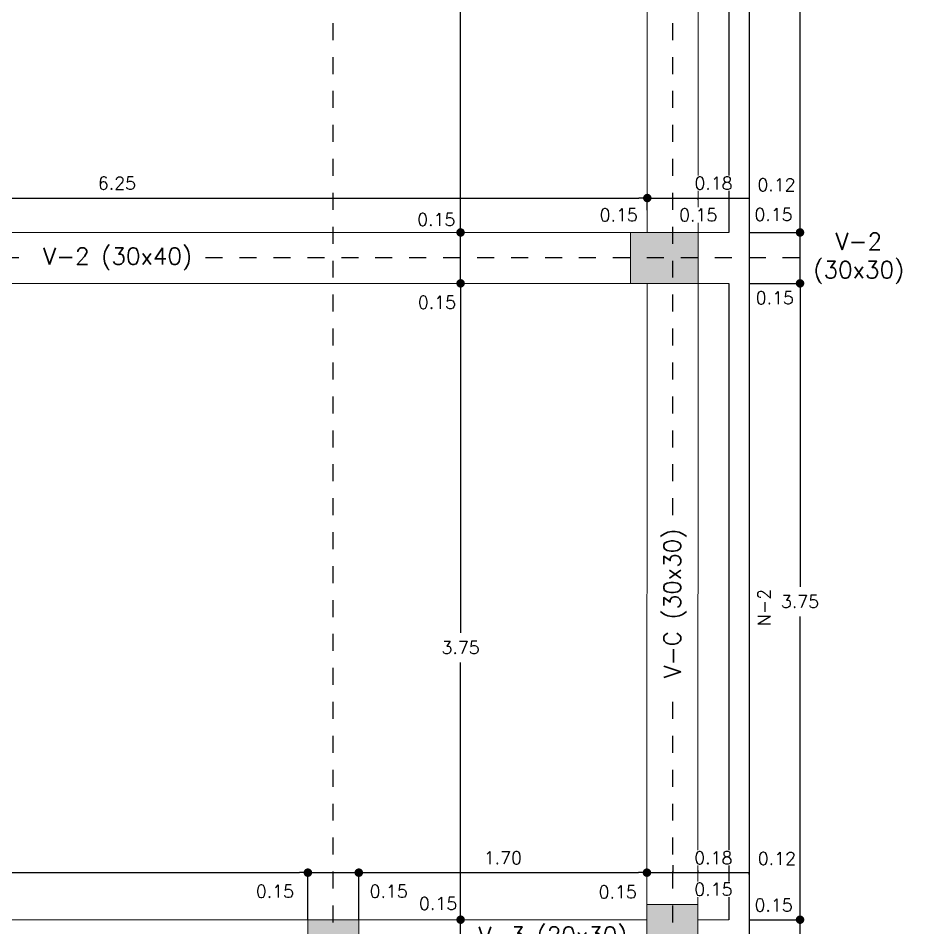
# Model space of a CAD drawing. Header units: millimetres. Extents: x -42 to 124, y -10 to 43.
# Drawn here: x 27.55 to 32.79, y 28.26 to 33.62 of the extents above; entities that cross this region are included whole.
import ezdxf

# ---------------------------------------------------------------- set-up
doc = ezdxf.new("R2010")
doc.units = ezdxf.units.MM
doc.header["$LTSCALE"] = 0.01
doc.header["$PDMODE"] = 3
doc.linetypes.add('DASHDOT', pattern=[1, 0.5, -0.25, 0, -0.25])
doc.layers.add('FC_COLUMNAS', color=5, linetype='Continuous', lineweight=15)
doc.layers.add('FC_VIGAS', color=2, linetype='Continuous', lineweight=0)
for name, color, linetype in [('FC_COTAS', 1, 'Continuous'), ('FC_COTAS @ 50', 1, 'Continuous'), ('FC_EJES', 1, 'DASHDOT'), ('FC_HATCH COLUMNAS', 253, 'Continuous'), ('FC_NERVIOS', 3, 'Continuous'), ('FC_R-60 @ 50', 11, 'Continuous'), ('FC_R-80 @ 50', 11, 'Continuous')]:
    doc.layers.add(name, color=color, linetype=linetype)
doc.styles.add('FC_TEXT', font='romans.shx', dxfattribs={"height": 0.002})
doc.styles.add('FC_TEXT1', font='romans.shx')
doc.dimstyles.new('FC_COTAS', dxfattribs={"dimtxt": 0.0015, "dimasz": 0.001, "dimexe": 0, "dimexo": 0, "dimgap": 0.001, "dimtad": 1, "dimtih": 1, "dimtoh": 1, "dimzin": 0, "dimdsep": 46, "dimtxsty": 'FC_TEXT1', "dimblk": 'DOT', "dimcen": 0.09, "dimclrd": 256, "dimclre": 256, "dimclrt": 256, "dimadec": 0, "dimazin": 0, "dimtfac": 1, "dimtix": 1, "dimtmove": 2, "dimatfit": 3, "dimfxl": 1.002, "dimtolj": 1, "dimtzin": 0, "dimlwd": -1, "dimarcsym": 0})

# ---------------------------------------------------------------- blocks, each defined once
blk = doc.blocks.new('FC_B_Columnas 1 E-1')
at = {"layer": 'FC_HATCH COLUMNAS', "ltscale": 0.6}
h = blk.add_hatch(color=256, dxfattribs=at)
h.dxf.hatch_style = 1
h.paths.add_polyline_path([(0, -0.3), (0.3, -0.3), (0.3, 0), (0, 0)])
h.paths.add_polyline_path([(6.55, -0.3657), (6.55, -0.6657), (6.85, -0.6657), (6.85, -0.3657)])
h.paths.add_polyline_path([(0.4, -4.47), (0, -4.47), (0, -4.77), (0.4, -4.77)])
h.paths.add_polyline_path([(6.45, -4.47), (6.45, -4.77), (6.85, -4.77), (6.85, -4.47)])
h.paths.add_polyline_path([(0.3, -8.52), (0, -8.52), (0, -8.82), (0.3, -8.82)])
h.paths.add_polyline_path([(4.55, -8.52), (4.55, -8.82), (4.85, -8.82), (4.85, -8.52)])
h.paths.add_polyline_path([(0.3, -12.57), (0, -12.57), (0, -12.87), (0.3, -12.87)])
h.paths.add_polyline_path([(4.55, -12.57), (4.55, -12.87), (4.85, -12.87), (4.85, -12.57)])
h.paths.add_polyline_path([(0.3, -16.53), (0, -16.53), (0, -16.83), (0.3, -16.83)])
h.paths.add_polyline_path([(4.55, -16.53), (4.55, -16.83), (4.85, -16.83), (4.85, -16.53)])
h.paths.add_polyline_path([(6.5477, -8.4297), (6.8477, -8.4297), (6.8477, -8.7297), (6.5477, -8.7297)])
at = {"layer": 'FC_COLUMNAS', "ltscale": 0.6}
for points in [[(6.85, -4.77), (6.45, -4.77), (6.45, -4.47), (6.85, -4.47)], [(6.5477, -8.4297), (6.8477, -8.4297), (6.8477, -8.7297), (6.5477, -8.7297)], [(4.85, -8.52), (4.55, -8.52), (4.55, -8.82), (4.85, -8.82)]]:
    blk.add_lwpolyline(points, close=True, dxfattribs=at)
blk = doc.blocks.new('FC_B_Ejes 1 E-1')
at = {"layer": 'FC_EJES', "ltscale": 0.6}
for points in [[(42.7436, 14.3839), (42.7436, 32.6602)], [(44.7436, 14.3839), (44.7436, 32.6602)], [(45.891, 27.1002), (37.0936, 27.1002)]]:
    blk.add_lwpolyline(points, dxfattribs=at)
blk = doc.blocks.new('_Dot')
at = {"color": 0, "linetype": 'ByBlock', "lineweight": -2}
blk.add_line((-0.5, 0), (-1, 0), dxfattribs=at)
at = {"color": 0, "linetype": 'ByBlock', "const_width": 0.5}
blk.add_lwpolyline([(-0.25, 0, 1), (0.25, 0, 1)], format="xyb", close=True, dxfattribs=at)
blk = doc.blocks.new('*D366')
at = {"layer": 'Defpoints', "color": 0, "ltscale": 0.6, "transparency": 16777216}
for p in [(31.2554, 32.5651), (25.0054, 32.5086), (31.2554, 32.4931)]:
    blk.add_point(p, dxfattribs=at)
at = {"layer": 'FC_COTAS', "lineweight": -2, "ltscale": 0.6, "transparency": 16777216}
for p, q in [((25.0054, 32.5086), (25.0054, 32.5651)), ((31.2554, 32.4931), (31.2554, 32.5651))]:
    blk.add_line(p, q, dxfattribs=at)
at = {"layer": 'FC_COTAS', "ltscale": 0.6, "transparency": 16777216}
blk.add_line((25.0554, 32.5651), (31.2054, 32.5651), dxfattribs=at)
at = {"layer": 'FC_COTAS', "ltscale": 0.6, "transparency": 16777216, "xscale": 0.05, "yscale": 0.05, "zscale": 0.05, "rotation": 180}
blk.add_blockref('_Dot', (25.0054, 32.5651), dxfattribs=at)
at = {"layer": 'FC_COTAS', "ltscale": 0.6, "transparency": 16777216, "xscale": 0.05, "yscale": 0.05, "zscale": 0.05}
blk.add_blockref('_Dot', (31.2554, 32.5651), dxfattribs=at)
at = {"layer": 'FC_COTAS', "ltscale": 0.6, "transparency": 16777216, "insert": (28.1304, 32.6526), "char_height": 0.075, "attachment_point": 5, "style": 'FC_TEXT1'}
blk.add_mtext('\\A1;6.25', dxfattribs=at)
blk = doc.blocks.new('*D367')
at = {"layer": 'Defpoints', "color": 0, "ltscale": 0.6, "transparency": 16777216}
for p in [(31.4054, 32.5651), (31.4054, 32.5501), (31.2554, 32.4931)]:
    blk.add_point(p, dxfattribs=at)
at = {"layer": 'FC_COTAS', "lineweight": -2, "ltscale": 0.6, "transparency": 16777216}
for p, q in [((31.2554, 32.4931), (31.2554, 32.5651)), ((31.4054, 32.5501), (31.4054, 32.5651))]:
    blk.add_line(p, q, dxfattribs=at)
at = {"layer": 'FC_COTAS', "ltscale": 0.6, "transparency": 16777216}
blk.add_line((31.2554, 32.5651), (31.4054, 32.5651), dxfattribs=at)
at = {"layer": 'FC_COTAS', "ltscale": 0.6, "transparency": 16777216, "insert": (31.0871, 32.4656), "char_height": 0.075, "attachment_point": 5, "style": 'FC_TEXT1'}
blk.add_mtext('\\A1;0.15', dxfattribs=at)
blk = doc.blocks.new('*D368')
at = {"layer": 'Defpoints', "color": 0, "ltscale": 0.6, "transparency": 16777216}
for p in [(31.4054, 32.5501), (31.5554, 32.5651), (31.5554, 32.5539)]:
    blk.add_point(p, dxfattribs=at)
at = {"layer": 'FC_COTAS', "lineweight": -2, "ltscale": 0.6, "transparency": 16777216}
for p, q in [((31.4054, 32.5501), (31.4054, 32.5651)), ((31.5554, 32.5539), (31.5554, 32.5651))]:
    blk.add_line(p, q, dxfattribs=at)
at = {"layer": 'FC_COTAS', "ltscale": 0.6, "transparency": 16777216}
blk.add_line((31.4054, 32.5651), (31.5554, 32.5651), dxfattribs=at)
at = {"layer": 'FC_COTAS', "ltscale": 0.6, "transparency": 16777216, "insert": (31.5554, 32.4656), "char_height": 0.075, "attachment_point": 5, "style": 'FC_TEXT1', "bg_fill": 3, "box_fill_scale": 1.1, "bg_fill_color": 256, "bg_fill_true_color": 13158600, "bg_fill_transparency": 0}
blk.add_mtext('\\A1;0.15', dxfattribs=at)
blk = doc.blocks.new('*D369')
at = {"layer": 'Defpoints', "color": 0, "ltscale": 0.6, "transparency": 16777216}
for p in [(31.5554, 32.5539), (31.7352, 32.5651)]:
    blk.add_point(p, dxfattribs=at)
at = {"layer": 'FC_COTAS', "lineweight": -2, "ltscale": 0.6, "transparency": 16777216}
for p, q in [((31.7352, 32.601), (31.7352, 32.5651)), ((31.5554, 32.5539), (31.5554, 32.5651))]:
    blk.add_line(p, q, dxfattribs=at)
at = {"layer": 'FC_COTAS', "ltscale": 0.6, "transparency": 16777216}
blk.add_line((31.5554, 32.5651), (31.7352, 32.5651), dxfattribs=at)
at = {"layer": 'FC_COTAS', "ltscale": 0.6, "transparency": 16777216, "insert": (31.6453, 32.6526), "char_height": 0.075, "attachment_point": 5, "style": 'FC_TEXT1', "bg_fill": 3, "box_fill_scale": 1.1, "bg_fill_color": 256, "bg_fill_true_color": 13158600, "bg_fill_transparency": 0}
blk.add_mtext('\\A1;0.18', dxfattribs=at)
at = {"layer": 'Defpoints', "color": 0, "ltscale": 0.6, "transparency": 16777216}
blk.add_point((31.7352, 32.601), dxfattribs=at)
blk = doc.blocks.new('*D370')
at = {"layer": 'Defpoints', "color": 0, "ltscale": 0.6, "transparency": 16777216}
for p in [(31.7352, 32.601), (31.8552, 32.601), (31.8552, 32.5651)]:
    blk.add_point(p, dxfattribs=at)
at = {"layer": 'FC_COTAS', "lineweight": -2, "ltscale": 0.6, "transparency": 16777216}
for p, q in [((31.7352, 32.601), (31.7352, 32.5651)), ((31.8552, 32.601), (31.8552, 32.5651))]:
    blk.add_line(p, q, dxfattribs=at)
at = {"layer": 'FC_COTAS', "ltscale": 0.6, "transparency": 16777216}
blk.add_line((31.7352, 32.5651), (31.8552, 32.5651), dxfattribs=at)
at = {"layer": 'FC_COTAS', "ltscale": 0.6, "transparency": 16777216, "insert": (32.0165, 32.6431), "char_height": 0.075, "attachment_point": 5, "style": 'FC_TEXT1'}
blk.add_mtext('\\A1;0.12', dxfattribs=at)
blk = doc.blocks.new('*D373')
at = {"layer": 'Defpoints', "color": 0, "ltscale": 0.6, "transparency": 16777216}
for p in [(25.0054, 28.5727), (29.2554, 28.5894), (29.2554, 28.3122)]:
    blk.add_point(p, dxfattribs=at)
at = {"layer": 'FC_COTAS', "lineweight": -2, "ltscale": 0.6, "transparency": 16777216}
for p, q in [((25.0054, 28.5727), (25.0054, 28.5894)), ((29.2554, 28.3122), (29.2554, 28.5894))]:
    blk.add_line(p, q, dxfattribs=at)
at = {"layer": 'FC_COTAS', "ltscale": 0.6, "transparency": 16777216}
blk.add_line((25.0554, 28.5894), (29.2054, 28.5894), dxfattribs=at)
at = {"layer": 'FC_COTAS', "ltscale": 0.6, "transparency": 16777216, "xscale": 0.05, "yscale": 0.05, "zscale": 0.05, "rotation": 180}
blk.add_blockref('_Dot', (25.0054, 28.5894), dxfattribs=at)
at = {"layer": 'FC_COTAS', "ltscale": 0.6, "transparency": 16777216, "xscale": 0.05, "yscale": 0.05, "zscale": 0.05}
blk.add_blockref('_Dot', (29.2554, 28.5894), dxfattribs=at)
at = {"layer": 'FC_COTAS', "ltscale": 0.6, "transparency": 16777216, "insert": (27.1304, 28.6769), "char_height": 0.075, "attachment_point": 5, "style": 'FC_TEXT1'}
blk.add_mtext('\\A1;4.25', dxfattribs=at)
blk = doc.blocks.new('*D374')
at = {"layer": 'Defpoints', "color": 0, "ltscale": 0.6, "transparency": 16777216}
for p in [(29.4054, 28.5894), (29.4054, 28.5703), (29.2554, 28.3122)]:
    blk.add_point(p, dxfattribs=at)
at = {"layer": 'FC_COTAS', "lineweight": -2, "ltscale": 0.6, "transparency": 16777216}
for p, q in [((29.2554, 28.3122), (29.2554, 28.5894)), ((29.4054, 28.5703), (29.4054, 28.5894))]:
    blk.add_line(p, q, dxfattribs=at)
at = {"layer": 'FC_COTAS', "ltscale": 0.6, "transparency": 16777216}
blk.add_line((29.2554, 28.5894), (29.4054, 28.5894), dxfattribs=at)
at = {"layer": 'FC_COTAS', "ltscale": 0.6, "transparency": 16777216, "insert": (29.0614, 28.4796), "char_height": 0.075, "attachment_point": 5, "style": 'FC_TEXT1'}
blk.add_mtext('\\A1;0.15', dxfattribs=at)
blk = doc.blocks.new('*D375')
at = {"layer": 'Defpoints', "color": 0, "ltscale": 0.6, "transparency": 16777216}
for p in [(29.5554, 28.5894), (29.4054, 28.5703), (29.5554, 28.3122)]:
    blk.add_point(p, dxfattribs=at)
at = {"layer": 'FC_COTAS', "lineweight": -2, "ltscale": 0.6, "transparency": 16777216}
for p, q in [((29.4054, 28.5703), (29.4054, 28.5894)), ((29.5554, 28.3122), (29.5554, 28.5894))]:
    blk.add_line(p, q, dxfattribs=at)
at = {"layer": 'FC_COTAS', "ltscale": 0.6, "transparency": 16777216}
blk.add_line((29.4054, 28.5894), (29.5554, 28.5894), dxfattribs=at)
at = {"layer": 'FC_COTAS', "ltscale": 0.6, "transparency": 16777216, "insert": (29.7317, 28.4796), "char_height": 0.075, "attachment_point": 5, "style": 'FC_TEXT1'}
blk.add_mtext('\\A1;0.15', dxfattribs=at)
blk = doc.blocks.new('*D376')
at = {"layer": 'Defpoints', "color": 0, "ltscale": 0.6, "transparency": 16777216}
for p in [(31.2532, 28.6018), (31.2532, 28.5894), (29.5554, 28.3122)]:
    blk.add_point(p, dxfattribs=at)
at = {"layer": 'FC_COTAS', "lineweight": -2, "ltscale": 0.6, "transparency": 16777216}
for p, q in [((29.5554, 28.3122), (29.5554, 28.5894)), ((31.2532, 28.6018), (31.2532, 28.5894))]:
    blk.add_line(p, q, dxfattribs=at)
at = {"layer": 'FC_COTAS', "ltscale": 0.6, "transparency": 16777216}
blk.add_line((29.6054, 28.5894), (31.2032, 28.5894), dxfattribs=at)
at = {"layer": 'FC_COTAS', "ltscale": 0.6, "transparency": 16777216, "xscale": 0.05, "yscale": 0.05, "zscale": 0.05, "rotation": 180}
blk.add_blockref('_Dot', (29.5554, 28.5894), dxfattribs=at)
at = {"layer": 'FC_COTAS', "ltscale": 0.6, "transparency": 16777216, "xscale": 0.05, "yscale": 0.05, "zscale": 0.05}
blk.add_blockref('_Dot', (31.2532, 28.5894), dxfattribs=at)
at = {"layer": 'FC_COTAS', "ltscale": 0.6, "transparency": 16777216, "insert": (30.4043, 28.6769), "char_height": 0.075, "attachment_point": 5, "style": 'FC_TEXT1'}
blk.add_mtext('\\A1;1.70', dxfattribs=at)
blk = doc.blocks.new('*D377')
at = {"layer": 'Defpoints', "color": 0, "ltscale": 0.6, "transparency": 16777216}
for p in [(31.4054, 28.6341), (31.2532, 28.6018), (31.4054, 28.5894)]:
    blk.add_point(p, dxfattribs=at)
at = {"layer": 'FC_COTAS', "lineweight": -2, "ltscale": 0.6, "transparency": 16777216}
for p, q in [((31.4054, 28.6341), (31.4054, 28.5894)), ((31.2532, 28.6018), (31.2532, 28.5894))]:
    blk.add_line(p, q, dxfattribs=at)
at = {"layer": 'FC_COTAS', "ltscale": 0.6, "transparency": 16777216}
blk.add_line((31.2532, 28.5894), (31.4054, 28.5894), dxfattribs=at)
at = {"layer": 'FC_COTAS', "ltscale": 0.6, "transparency": 16777216, "insert": (31.0811, 28.4757), "char_height": 0.075, "attachment_point": 5, "style": 'FC_TEXT1'}
blk.add_mtext('\\A1;0.15', dxfattribs=at)
blk = doc.blocks.new('*D378')
at = {"layer": 'Defpoints', "color": 0, "ltscale": 0.6, "transparency": 16777216}
for p in [(31.4054, 28.6341), (31.5532, 28.6018), (31.5532, 28.5894)]:
    blk.add_point(p, dxfattribs=at)
at = {"layer": 'FC_COTAS', "lineweight": -2, "ltscale": 0.6, "transparency": 16777216}
for p, q in [((31.4054, 28.6341), (31.4054, 28.5894)), ((31.5532, 28.6018), (31.5532, 28.5894))]:
    blk.add_line(p, q, dxfattribs=at)
at = {"layer": 'FC_COTAS', "ltscale": 0.6, "transparency": 16777216}
blk.add_line((31.4054, 28.5894), (31.5532, 28.5894), dxfattribs=at)
at = {"layer": 'FC_COTAS', "ltscale": 0.6, "transparency": 16777216, "insert": (31.6449, 28.4914), "char_height": 0.075, "attachment_point": 5, "style": 'FC_TEXT1', "bg_fill": 3, "box_fill_scale": 1.1, "bg_fill_color": 256, "bg_fill_true_color": 13158600, "bg_fill_transparency": 0}
blk.add_mtext('\\A1;0.15', dxfattribs=at)
blk = doc.blocks.new('*D379')
at = {"layer": 'Defpoints', "color": 0, "ltscale": 0.6, "transparency": 16777216}
for p in [(31.5532, 28.6018), (31.7352, 28.5979), (31.7352, 28.5894)]:
    blk.add_point(p, dxfattribs=at)
at = {"layer": 'FC_COTAS', "lineweight": -2, "ltscale": 0.6, "transparency": 16777216}
for p, q in [((31.5532, 28.6018), (31.5532, 28.5894)), ((31.7352, 28.5979), (31.7352, 28.5894))]:
    blk.add_line(p, q, dxfattribs=at)
at = {"layer": 'FC_COTAS', "ltscale": 0.6, "transparency": 16777216}
blk.add_line((31.5532, 28.5894), (31.7352, 28.5894), dxfattribs=at)
at = {"layer": 'FC_COTAS', "ltscale": 0.6, "transparency": 16777216, "insert": (31.6442, 28.6769), "char_height": 0.075, "attachment_point": 5, "style": 'FC_TEXT1', "bg_fill": 3, "box_fill_scale": 1.1, "bg_fill_color": 256, "bg_fill_true_color": 13158600, "bg_fill_transparency": 0}
blk.add_mtext('\\A1;0.18', dxfattribs=at)
blk = doc.blocks.new('*D380')
at = {"layer": 'Defpoints', "color": 0, "ltscale": 0.6, "transparency": 16777216}
for p in [(31.7352, 28.5979), (31.8552, 28.5894), (31.8552, 28.5782)]:
    blk.add_point(p, dxfattribs=at)
at = {"layer": 'FC_COTAS', "lineweight": -2, "ltscale": 0.6, "transparency": 16777216}
for p, q in [((31.7352, 28.5979), (31.7352, 28.5894)), ((31.8552, 28.5782), (31.8552, 28.5894))]:
    blk.add_line(p, q, dxfattribs=at)
at = {"layer": 'FC_COTAS', "ltscale": 0.6, "transparency": 16777216}
blk.add_line((31.7352, 28.5894), (31.8552, 28.5894), dxfattribs=at)
at = {"layer": 'FC_COTAS', "ltscale": 0.6, "transparency": 16777216, "insert": (32.0188, 28.6725), "char_height": 0.075, "attachment_point": 5, "style": 'FC_TEXT1'}
blk.add_mtext('\\A1;0.12', dxfattribs=at)
blk = doc.blocks.new('*D388')
at = {"layer": 'Defpoints', "color": 0, "ltscale": 0.6, "transparency": 16777216}
for p in [(30.1554, 28.3122), (30.1554, 28.3122), (30.155, 28.1622)]:
    blk.add_point(p, dxfattribs=at)
at = {"layer": 'FC_COTAS', "ltscale": 0.6, "transparency": 16777216}
blk.add_line((30.1554, 28.1622), (30.1554, 28.3122), dxfattribs=at)
at = {"layer": 'FC_COTAS', "lineweight": -2, "ltscale": 0.6, "transparency": 16777216}
blk.add_line((30.155, 28.1622), (30.1554, 28.1622), dxfattribs=at)
at = {"layer": 'FC_COTAS', "ltscale": 0.6, "transparency": 16777216, "insert": (30.0227, 28.4079), "char_height": 0.075, "attachment_point": 5, "style": 'FC_TEXT1'}
blk.add_mtext('\\A1;0.15', dxfattribs=at)
blk = doc.blocks.new('*D389')
at = {"layer": 'Defpoints', "color": 0, "ltscale": 0.6, "transparency": 16777216}
for p in [(30.1554, 32.0622), (30.1554, 32.0622), (30.1554, 28.3122)]:
    blk.add_point(p, dxfattribs=at)
at = {"layer": 'FC_COTAS', "ltscale": 0.6, "transparency": 16777216}
for p, q in [((30.1554, 32.0122), (30.1554, 30.0034)), ((30.1554, 28.3622), (30.1554, 29.8284))]:
    blk.add_line(p, q, dxfattribs=at)
at = {"layer": 'FC_COTAS', "ltscale": 0.6, "transparency": 16777216, "xscale": 0.05, "yscale": 0.05, "zscale": 0.05}
for p, rotation in [((30.1554, 32.0622), 90), ((30.1554, 28.3122), 270)]:
    blk.add_blockref('_Dot', p, dxfattribs=dict(at, rotation=rotation))
at = {"layer": 'FC_COTAS', "ltscale": 0.6, "transparency": 16777216, "insert": (30.1554, 29.9159), "char_height": 0.075, "attachment_point": 5, "style": 'FC_TEXT1'}
blk.add_mtext('\\A1;3.75', dxfattribs=at)
blk = doc.blocks.new('*D390')
at = {"layer": 'Defpoints', "color": 0, "ltscale": 0.6, "transparency": 16777216}
for p in [(30.1554, 32.2122), (30.1554, 32.2122), (30.1554, 32.0622)]:
    blk.add_point(p, dxfattribs=at)
at = {"layer": 'FC_COTAS', "ltscale": 0.6, "transparency": 16777216}
blk.add_line((30.1554, 32.0622), (30.1554, 32.2122), dxfattribs=at)
at = {"layer": 'FC_COTAS', "ltscale": 0.6, "transparency": 16777216, "insert": (30.0158, 31.9503), "char_height": 0.075, "attachment_point": 5, "style": 'FC_TEXT1'}
blk.add_mtext('\\A1;0.15', dxfattribs=at)
blk = doc.blocks.new('*D391')
at = {"layer": 'Defpoints', "color": 0, "ltscale": 0.6, "transparency": 16777216}
for p in [(30.1554, 32.3622), (30.1554, 32.3622), (30.1554, 32.2122)]:
    blk.add_point(p, dxfattribs=at)
at = {"layer": 'FC_COTAS', "ltscale": 0.6, "transparency": 16777216}
blk.add_line((30.1554, 32.2122), (30.1554, 32.3622), dxfattribs=at)
at = {"layer": 'FC_COTAS', "ltscale": 0.6, "transparency": 16777216, "insert": (30.012, 32.4383), "char_height": 0.075, "attachment_point": 5, "style": 'FC_TEXT1'}
blk.add_mtext('\\A1;0.15', dxfattribs=at)
blk = doc.blocks.new('*D392')
at = {"layer": 'Defpoints', "color": 0, "ltscale": 0.6, "transparency": 16777216}
for p in [(30.1551, 36.2309), (30.1551, 36.2309), (30.1554, 32.3622)]:
    blk.add_point(p, dxfattribs=at)
at = {"layer": 'FC_COTAS', "ltscale": 0.6, "transparency": 16777216}
for p, q in [((30.1551, 36.1809), (30.1551, 34.3844)), ((30.1551, 32.4122), (30.1551, 34.2094))]:
    blk.add_line(p, q, dxfattribs=at)
at = {"layer": 'FC_COTAS', "lineweight": -2, "ltscale": 0.6, "transparency": 16777216}
blk.add_line((30.1554, 32.3622), (30.1551, 32.3622), dxfattribs=at)
at = {"layer": 'FC_COTAS', "ltscale": 0.6, "transparency": 16777216, "xscale": 0.05, "yscale": 0.05, "zscale": 0.05}
for p, rotation in [((30.1551, 36.2309), 90), ((30.1551, 32.3622), 270)]:
    blk.add_blockref('_Dot', p, dxfattribs=dict(at, rotation=rotation))
at = {"layer": 'FC_COTAS', "ltscale": 0.6, "transparency": 16777216, "insert": (30.1724, 34.2969), "char_height": 0.075, "attachment_point": 5, "style": 'FC_TEXT1'}
blk.add_mtext('\\A1;3.87', dxfattribs=at)
blk = doc.blocks.new('*D396')
at = {"layer": 'Defpoints', "color": 0, "ltscale": 0.6, "transparency": 16777216}
for p in [(31.8552, 28.3122), (32.1552, 28.3122), (32.1552, 28.1622)]:
    blk.add_point(p, dxfattribs=at)
at = {"layer": 'FC_COTAS', "lineweight": -2, "ltscale": 0.6, "transparency": 16777216}
blk.add_line((31.8552, 28.3122), (32.1552, 28.3122), dxfattribs=at)
at = {"layer": 'FC_COTAS', "ltscale": 0.6, "transparency": 16777216}
blk.add_line((32.1552, 28.1622), (32.1552, 28.3122), dxfattribs=at)
at = {"layer": 'FC_COTAS', "ltscale": 0.6, "transparency": 16777216, "insert": (31.9995, 28.3984), "char_height": 0.075, "attachment_point": 5, "style": 'FC_TEXT1', "bg_fill": 3, "box_fill_scale": 1.1, "bg_fill_color": 256, "bg_fill_true_color": 13158600, "bg_fill_transparency": 0}
blk.add_mtext('\\A1;0.15', dxfattribs=at)
blk = doc.blocks.new('*D397')
at = {"layer": 'Defpoints', "color": 0, "ltscale": 0.6, "transparency": 16777216}
for p in [(31.8552, 32.0622), (32.1552, 32.0622), (31.8552, 28.3122)]:
    blk.add_point(p, dxfattribs=at)
at = {"layer": 'FC_COTAS', "lineweight": -2, "ltscale": 0.6, "transparency": 16777216}
for p, q in [((31.8552, 32.0622), (32.1552, 32.0622)), ((31.8552, 28.3122), (32.1552, 28.3122))]:
    blk.add_line(p, q, dxfattribs=at)
at = {"layer": 'FC_COTAS', "ltscale": 0.6, "transparency": 16777216}
for p, q in [((32.1552, 32.0122), (32.1552, 30.2747)), ((32.1552, 28.3622), (32.1552, 30.0997))]:
    blk.add_line(p, q, dxfattribs=at)
at = {"layer": 'FC_COTAS', "ltscale": 0.6, "transparency": 16777216, "xscale": 0.05, "yscale": 0.05, "zscale": 0.05}
for p, rotation in [((32.1552, 32.0622), 90), ((32.1552, 28.3122), 270)]:
    blk.add_blockref('_Dot', p, dxfattribs=dict(at, rotation=rotation))
at = {"layer": 'FC_COTAS', "ltscale": 0.6, "transparency": 16777216, "insert": (32.1552, 30.1872), "char_height": 0.075, "attachment_point": 5, "style": 'FC_TEXT1'}
blk.add_mtext('\\A1;3.75', dxfattribs=at)
blk = doc.blocks.new('*D398')
at = {"layer": 'Defpoints', "color": 0, "ltscale": 0.6, "transparency": 16777216}
for p in [(32.1552, 32.2122), (32.1552, 32.2122), (31.8552, 32.0622)]:
    blk.add_point(p, dxfattribs=at)
at = {"layer": 'FC_COTAS', "ltscale": 0.6, "transparency": 16777216}
blk.add_line((32.1552, 32.0622), (32.1552, 32.2122), dxfattribs=at)
at = {"layer": 'FC_COTAS', "lineweight": -2, "ltscale": 0.6, "transparency": 16777216}
blk.add_line((31.8552, 32.0622), (32.1552, 32.0622), dxfattribs=at)
at = {"layer": 'FC_COTAS', "ltscale": 0.6, "transparency": 16777216, "insert": (32.0065, 31.9766), "char_height": 0.075, "attachment_point": 5, "style": 'FC_TEXT1'}
blk.add_mtext('\\A1;0.15', dxfattribs=at)
blk = doc.blocks.new('*D399')
at = {"layer": 'Defpoints', "color": 0, "ltscale": 0.6, "transparency": 16777216}
for p in [(31.8552, 32.3622), (32.1552, 32.3622), (32.1552, 32.2122)]:
    blk.add_point(p, dxfattribs=at)
at = {"layer": 'FC_COTAS', "lineweight": -2, "ltscale": 0.6, "transparency": 16777216}
blk.add_line((31.8552, 32.3622), (32.1552, 32.3622), dxfattribs=at)
at = {"layer": 'FC_COTAS', "ltscale": 0.6, "transparency": 16777216}
blk.add_line((32.1552, 32.2122), (32.1552, 32.3622), dxfattribs=at)
at = {"layer": 'FC_COTAS', "ltscale": 0.6, "transparency": 16777216, "insert": (31.9989, 32.4677), "char_height": 0.075, "attachment_point": 5, "style": 'FC_TEXT1'}
blk.add_mtext('\\A1;0.15', dxfattribs=at)
blk = doc.blocks.new('*D400')
at = {"layer": 'Defpoints', "color": 0, "ltscale": 0.6, "transparency": 16777216}
for p in [(31.8552, 36.1385), (32.1552, 36.1385), (31.8552, 32.3622)]:
    blk.add_point(p, dxfattribs=at)
at = {"layer": 'FC_COTAS', "lineweight": -2, "ltscale": 0.6, "transparency": 16777216}
for p, q in [((31.8552, 36.1385), (32.1552, 36.1385)), ((31.8552, 32.3622), (32.1552, 32.3622))]:
    blk.add_line(p, q, dxfattribs=at)
at = {"layer": 'FC_COTAS', "ltscale": 0.6, "transparency": 16777216}
for p, q in [((32.1552, 36.0885), (32.1552, 34.3378)), ((32.1552, 32.4122), (32.1552, 34.1628))]:
    blk.add_line(p, q, dxfattribs=at)
at = {"layer": 'FC_COTAS', "ltscale": 0.6, "transparency": 16777216, "xscale": 0.05, "yscale": 0.05, "zscale": 0.05}
for p, rotation in [((32.1552, 36.1385), 90), ((32.1552, 32.3622), 270)]:
    blk.add_blockref('_Dot', p, dxfattribs=dict(at, rotation=rotation))
at = {"layer": 'FC_COTAS', "ltscale": 0.6, "transparency": 16777216, "insert": (32.1552, 34.2503), "char_height": 0.075, "attachment_point": 5, "style": 'FC_TEXT1'}
blk.add_mtext('\\A1;3.78', dxfattribs=at)

msp = doc.modelspace()

# ---------------------------------------------------------------- linework, layer by layer
at = {"layer": 'FC_NERVIOS', "ltscale": 0.6}
for p, q in [((31.8552, 36.432), (31.8552, 28.1025)), ((31.7352, 36.1385), (31.7352, 32.3622)), ((31.7352, 32.0622), (31.7352, 28.3122))]:
    msp.add_line(p, q, dxfattribs=at)
at = {"layer": 'FC_VIGAS', "ltscale": 0.6}
for p, q in [((31.2554, 32.3622), (31.2554, 36.1665)), ((31.5554, 32.3622), (31.5554, 36.149)), ((25.1054, 32.3622), (31.1554, 32.3622)), ((31.5554, 32.3622), (31.7352, 32.3622)), ((25.1054, 32.0622), (31.1554, 32.0622)), ((31.2531, 28.4027), (31.2554, 32.0624)), ((31.5531, 28.4025), (31.5554, 32.0622)), ((31.5554, 32.0622), (31.7352, 32.0622)), ((29.2554, 28.3122), (25.0054, 28.3122)), ((29.5554, 28.3122), (31.2531, 28.3122)), ((31.5531, 28.3122), (31.7352, 28.3122))]:
    msp.add_line(p, q, dxfattribs=at)

# ---------------------------------------------------------------- block references
at = {"layer": 'FC_COLUMNAS'}
msp.add_blockref('FC_B_Columnas 1 E-1', (24.7054, 36.8322), dxfattribs=at)
at = {"layer": 'FC_EJES'}
msp.add_blockref('FC_B_Ejes 1 E-1', (-13.3382, 5.112), dxfattribs=at)

# ---------------------------------------------------------------- texts
at = {"layer": 'FC_R-60 @ 50', "insert": (31.9436, 30.1522), "char_height": 0.075, "attachment_point": 5, "rotation": 90, "style": 'FC_TEXT'}
msp.add_mtext('N-2', dxfattribs=at)

# ---------------------------------------------------------------- dimensions: what is measured, and where the dimension line sits
at = {"layer": 'FC_COTAS @ 50', "ltscale": 0.6}
for base, p1, p2, picture, middle in [((30.1551, 36.2309), (30.1554, 32.3622), (30.1551, 36.2309), '*D392', (30.1724, 34.2969)), ((30.1554, 32.3622), (30.1554, 32.2122), (30.1554, 32.3622), '*D391', (30.012, 32.4383)), ((32.1552, 32.3622), (32.1552, 32.2122), (31.8552, 32.3622), '*D399', (31.9989, 32.4677)), ((30.1554, 32.2122), (30.1554, 32.0622), (30.1554, 32.2122), '*D390', (30.0158, 31.9503)), ((32.1552, 32.2122), (31.8552, 32.0622), (32.1552, 32.2122), '*D398', (32.0065, 31.9766)), ((30.1554, 28.3122), (30.155, 28.1622), (30.1554, 28.3122), '*D388', (30.0227, 28.4079))]:
    dim = msp.add_linear_dim(base=base, p1=p1, p2=p2, angle=90, dimstyle='FC_COTAS', override={"dimscale": 50, "dimtix": 1, "dimtofl": 1, "dimtmove": 2, "dimatfit": 3}, dxfattribs=at)
    dim.commit()
    dim.dimension.update_dxf_attribs({"geometry": picture, "text_midpoint": middle, "dimtype": 128})
dim = msp.add_linear_dim(base=(32.1552, 36.1385), p1=(31.8552, 32.3622), p2=(31.8552, 36.1385), angle=90, dimstyle='FC_COTAS', override={"dimscale": 50, "dimtix": 1, "dimtofl": 1, "dimtmove": 2, "dimatfit": 3}, dxfattribs=at)
dim.commit()
dim.dimension.update_dxf_attribs({"geometry": '*D400', "text_midpoint": (32.1552, 34.2503)})
for base, p1, p2, picture, middle in [((31.2554, 32.5651), (25.0054, 32.5086), (31.2554, 32.4931), '*D366', (28.1304, 32.6526)), ((29.2554, 28.5894), (25.0054, 28.5727), (29.2554, 28.3122), '*D373', (27.1304, 28.6769))]:
    dim = msp.add_linear_dim(base=base, p1=p1, p2=p2, dimstyle='FC_COTAS', override={"dimscale": 50, "dimtix": 1, "dimtofl": 1, "dimtmove": 2, "dimatfit": 3}, dxfattribs=at)
    dim.commit()
    dim.dimension.update_dxf_attribs({"geometry": picture, "text_midpoint": middle})
for base, p1, p2, picture, middle in [((31.4054, 32.5651), (31.2554, 32.4931), (31.4054, 32.5501), '*D367', (31.0871, 32.4656)), ((31.4054, 28.5894), (31.2532, 28.6018), (31.4054, 28.6341), '*D377', (31.0811, 28.4757)), ((29.4054, 28.5894), (29.2554, 28.3122), (29.4054, 28.5703), '*D374', (29.0614, 28.4796)), ((29.5554, 28.5894), (29.4054, 28.5703), (29.5554, 28.3122), '*D375', (29.7317, 28.4796))]:
    dim = msp.add_linear_dim(base=base, p1=p1, p2=p2, dimstyle='FC_COTAS', override={"dimscale": 50, "dimtix": 1, "dimtofl": 1, "dimtmove": 2, "dimatfit": 3}, dxfattribs=at)
    dim.commit()
    dim.dimension.update_dxf_attribs({"geometry": picture, "text_midpoint": middle, "dimtype": 128})

# ---------------------------------------------------------------- next in the draw order: texts
at = {"layer": 'FC_R-80 @ 50', "char_height": 0.1, "width": 0.981952, "attachment_point": 5, "style": 'FC_TEXT', "bg_fill": 3, "box_fill_scale": 1, "bg_fill_color": 256, "bg_fill_transparency": 0}
for s, insert in [('V-2 (30x40)', (28.1345, 32.2058)), ('V-3 (20x30)', (30.6994, 28.2039))]:
    msp.add_mtext(s, dxfattribs=dict(at, insert=insert))
at = {"layer": 'FC_R-80 @ 50', "insert": (31.419, 30.1757), "char_height": 0.1, "width": 0.981952, "attachment_point": 5, "rotation": 90, "style": 'FC_TEXT', "bg_fill": 3, "box_fill_scale": 1, "bg_fill_color": 256, "bg_fill_transparency": 0}
msp.add_mtext('V-C (30x30)', dxfattribs=at)

# ---------------------------------------------------------------- next in the draw order: dimensions: what is measured, and where the dimension line sits
at = {"layer": 'FC_COTAS @ 50', "ltscale": 0.6}
for base, p1, p2, picture, middle in [((31.5554, 32.5651), (31.4054, 32.5501), (31.5554, 32.5539), '*D368', (31.5554, 32.4656)), ((31.5532, 28.5894), (31.4054, 28.6341), (31.5532, 28.6018), '*D378', (31.6449, 28.4914))]:
    dim = msp.add_linear_dim(base=base, p1=p1, p2=p2, dimstyle='FC_COTAS', override={"dimscale": 50, "dimtix": 1, "dimtofl": 1, "dimtmove": 2, "dimatfit": 3, "dimtfill": 1}, dxfattribs=at)
    dim.commit()
    dim.dimension.update_dxf_attribs({"geometry": picture, "text_midpoint": middle, "dimtype": 128})
dim = msp.add_linear_dim(base=(32.1552, 28.3122), p1=(32.1552, 28.1622), p2=(31.8552, 28.3122), angle=90, dimstyle='FC_COTAS', override={"dimscale": 50, "dimtix": 1, "dimtofl": 1, "dimtmove": 2, "dimatfit": 3, "dimtfill": 1}, dxfattribs=at)
dim.commit()
dim.dimension.update_dxf_attribs({"geometry": '*D396', "text_midpoint": (31.9995, 28.3984), "dimtype": 128})

# ---------------------------------------------------------------- next in the draw order: dimensions: what is measured, and where the dimension line sits
for base, p1, p2, override, picture, middle in [((31.7352, 32.5651), (31.5554, 32.5539), (31.7352, 32.601), {"dimscale": 50, "dimtix": 1, "dimtofl": 1, "dimtmove": 2, "dimatfit": 3, "dimtfill": 1}, '*D369', (31.6453, 32.6526)), ((31.2532, 28.5894), (29.5554, 28.3122), (31.2532, 28.6018), {"dimscale": 50, "dimtix": 1, "dimtofl": 1, "dimtmove": 2, "dimatfit": 3}, '*D376', (30.4043, 28.6769)), ((31.7352, 28.5894), (31.5532, 28.6018), (31.7352, 28.5979), {"dimscale": 50, "dimtix": 1, "dimtofl": 1, "dimtmove": 2, "dimatfit": 3, "dimtfill": 1}, '*D379', (31.6442, 28.6769))]:
    dim = msp.add_linear_dim(base=base, p1=p1, p2=p2, dimstyle='FC_COTAS', override=override, dxfattribs=at)
    dim.commit()
    dim.dimension.update_dxf_attribs({"geometry": picture, "text_midpoint": middle})
dim = msp.add_linear_dim(base=(30.1554, 32.0622), p1=(30.1554, 28.3122), p2=(30.1554, 32.0622), angle=90, dimstyle='FC_COTAS', override={"dimscale": 50, "dimtix": 1, "dimtofl": 1, "dimtmove": 2, "dimatfit": 3}, dxfattribs=at)
dim.commit()
dim.dimension.update_dxf_attribs({"geometry": '*D389', "text_midpoint": (30.1554, 29.9159), "dimtype": 128})
dim = msp.add_linear_dim(base=(32.1552, 32.0622), p1=(31.8552, 28.3122), p2=(31.8552, 32.0622), angle=90, dimstyle='FC_COTAS', override={"dimscale": 50, "dimtix": 1, "dimtofl": 1, "dimtmove": 2, "dimatfit": 3}, dxfattribs=at)
dim.commit()
dim.dimension.update_dxf_attribs({"geometry": '*D397', "text_midpoint": (32.1552, 30.1872)})

# ---------------------------------------------------------------- next in the draw order: texts
at = {"layer": 'FC_R-80 @ 50', "insert": (32.5016, 32.2095), "char_height": 0.1, "width": 0.57719, "attachment_point": 5, "style": 'FC_TEXT', "bg_fill": 3, "box_fill_scale": 1, "bg_fill_color": 256, "bg_fill_transparency": 0}
msp.add_mtext('V-2 (30x30)', dxfattribs=at)

# ---------------------------------------------------------------- next in the draw order: dimensions: what is measured, and where the dimension line sits
at = {"layer": 'FC_COTAS @ 50', "ltscale": 0.6}
for base, p1, p2, picture, middle in [((31.8552, 32.5651), (31.7352, 32.601), (31.8552, 32.601), '*D370', (32.0165, 32.6431)), ((31.8552, 28.5894), (31.7352, 28.5979), (31.8552, 28.5782), '*D380', (32.0188, 28.6725))]:
    dim = msp.add_linear_dim(base=base, p1=p1, p2=p2, dimstyle='FC_COTAS', override={"dimscale": 50, "dimtix": 1, "dimtofl": 1, "dimtmove": 2, "dimatfit": 3}, dxfattribs=at)
    dim.commit()
    dim.dimension.update_dxf_attribs({"geometry": picture, "text_midpoint": middle, "dimtype": 128})

doc.saveas('drawing.dxf')
